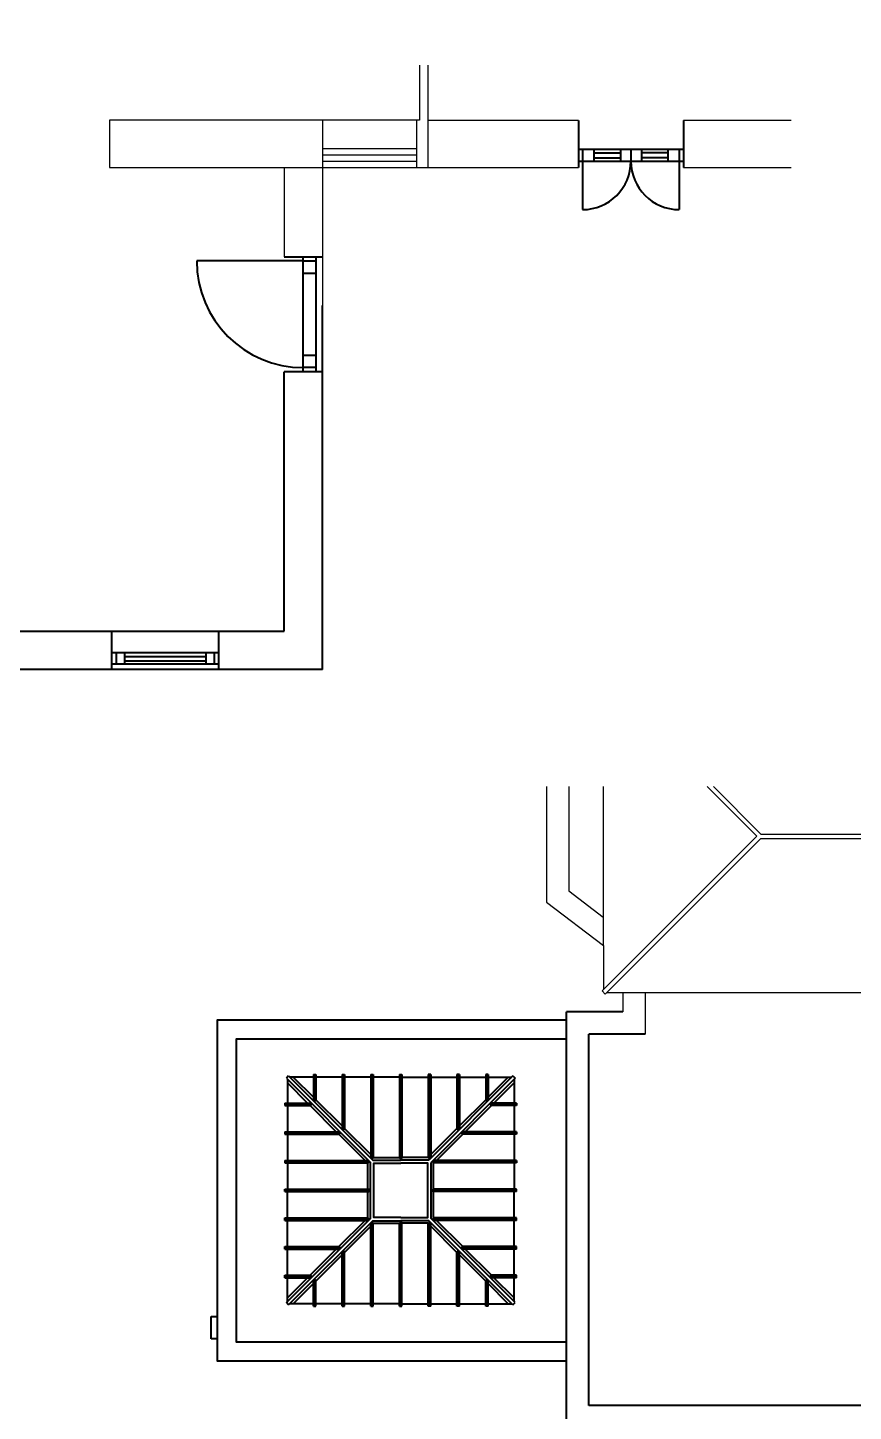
# Model space of a CAD drawing. Header units: millimetres. Extents: x -5841 to 140562, y 1006 to 102310.
# Drawn here: x 23013 to 29485, y 6497 to 17343 of the extents above; entities that cross this region are included whole.
import ezdxf

# ---------------------------------------------------------------- set-up
doc = ezdxf.new("R2010")
doc.units = ezdxf.units.MM
doc.header["$LTSCALE"] = 10
doc.layers.add('CONCEPT HOUSE', color=7, linetype='Continuous')
doc.layers.add('PDF17_0', color=7, linetype='Continuous')
doc.styles.add('1-20', font='romans.shx', dxfattribs={"width": 0.8, "height": 35})
doc.styles.get("Standard").update_dxf_attribs({"font": 'arial.ttf'})
doc.dimstyles.new('1-20', dxfattribs={"dimtxt": 35, "dimasz": 40, "dimexe": 40, "dimexo": 40, "dimgap": 40, "dimtad": 1, "dimdec": 0, "dimzin": 0, "dimdsep": 46, "dimtxsty": '1-20', "dimblk": 'OBLIQUE', "dimcen": 40, "dimdle": 40, "dimclrd": 251, "dimclre": 251, "dimclrt": 251, "dimadec": 0, "dimazin": 0, "dimtfac": 1, "dimtdec": 0, "dimtix": 1, "dimtmove": 1, "dimatfit": 3, "dimfxl": 1, "dimtolj": 1, "dimtzin": 0, "dimlwd": 25, "dimarcsym": 0})
doc.dimstyles.get("Standard").update_dxf_attribs({"dimtxt": 0.18, "dimasz": 0.18, "dimexe": 0.18, "dimexo": 0.0625, "dimgap": 0.09, "dimtad": 0, "dimtih": 1, "dimtoh": 1, "dimdec": 4, "dimzin": 0, "dimdsep": 46, "dimtxsty": 'Standard', "dimcen": 0.09, "dimadec": 0, "dimazin": 0, "dimtfac": 1, "dimtdec": 4, "dimtofl": 0, "dimtmove": 0, "dimatfit": 3, "dimfxl": 1, "dimtolj": 1, "dimtzin": 0, "dimarcsym": 0})

# ---------------------------------------------------------------- blocks, each defined once
blk = doc.blocks.new('*D')
at = {"color": 0}
for p, q in [((14813.78969444419, 14384.40708646124), (14813.78969444419, 14508.18987545508)), ((14813.78969444419, 14508.00987545508), (15071.77605434405, 14508.00987545508)), ((15073.00415250356, 14508.00987545508), (15330.99051240343, 14508.00987545508)), ((15330.99051240343, 14384.40708646124), (15330.99051240343, 14508.18987545508))]:
    blk.add_line(p, q, dxfattribs=at)
for points in [[(14813.78969444419, 14508.00987545508), (14813.96969444419, 14507.97987545508), (14813.96969444419, 14508.03987545508)], [(15330.99051240343, 14508.00987545508), (15330.81051240343, 14508.03987545508), (15330.81051240343, 14507.97987545508)]]:
    blk.add_solid(points, dxfattribs=at)
at = {"layer": 'CONCEPT HOUSE', "color": 0}
for p, q in [((63893.61280026994, 65649.68691720162), (62747.20868412228, 65649.68691720162)), ((62773.06654849854, 65663.82905282534), (62801.35081974601, 65635.54478157789)), ((62787.20868412228, 65689.68691720162), (62787.20868412228, 58835.10169088567)), ((62787.20868412228, 62262.39430404364), (62670.62273596399, 62535.31863942188)), ((63893.61280027046, 58875.10169088567), (62747.20868412228, 58875.10169088567)), ((62773.06654849854, 58889.2438265094), (62801.35081974601, 58860.95955526194)), ((11738.78969444419, 15659.95344177789), (12011.71402982251, 15776.59054955415)), ((14453.78969444419, 15659.95344177789), (9023.789694444189, 15659.95344177789)), ((9049.647558820458, 15645.81130615416), (9077.93183006792, 15674.09557740162)), ((9063.789694444189, 15243.48064260434), (9063.789694444189, 15699.95344177789)), ((14399.64755882046, 15645.81130615416), (14427.93183006792, 15674.09557740162)), ((14413.78969444419, 15243.48064260434), (14413.78969444419, 15699.95344177789)), ((7253.904249482584, 14134.34458646124), (6767.694565326354, 14134.34458646124)), ((6793.552429702623, 14148.48672208498), (6821.836700950084, 14120.20245083751)), ((6807.694565326354, 14174.34458646124), (6807.694565326354, 8989.344586461244)), ((6807.694565326354, 11581.84458646124), (6691.108617168007, 11854.76892183948)), ((18838.78969444358, 9698.733198686983), (19111.7140298219, 9815.370306463243)), ((15123.78969444419, 9698.733198686983), (22553.78969444297, 9698.733198686983)), ((15149.64755882046, 9684.591063063252), (15177.93183006792, 9712.875334310715)), ((15163.78969444419, 9419.344586461244), (15163.78969444419, 9738.733198686983)), ((22499.64755881924, 9684.591063063252), (22527.9318300667, 9712.875334310715)), ((22513.78969444297, 9338.875108947963), (22513.78969444297, 9738.733198686983)), ((7253.904249482555, 9029.344586461244), (6767.694565326354, 9029.344586461244)), ((6793.552429702623, 9043.486722084976), (6821.836700950084, 9015.202450837513)), ((9463.789694444335, 7725.330008712233), (9463.789694444335, 6738.954319797325)), ((22863.78969444236, 7725.330008712248), (22863.78969444236, 6738.954319797325)), ((16163.78969444335, 6778.954319797325), (16494.94511366625, 6895.591427573585)), ((9423.789694444335, 6778.954319797325), (22903.78969444236, 6778.954319797325)), ((9449.647558820603, 6764.812184173595), (9477.931830068066, 6793.096455421056)), ((22849.64755881863, 6764.812184173595), (22877.93183006609, 6793.096455421056))]:
    blk.add_line(p, q, dxfattribs=at)
at = {"color": 0, "insert": (15072.39010342381, 14508.00987545508), "char_height": 0.18, "attachment_point": 5}
blk.add_mtext('517.2008', dxfattribs=at)
at = {"layer": 'CONCEPT HOUSE', "color": 0, "char_height": 150, "attachment_point": 5, "rotation": 90}
for s, insert in [('6775', (62670.62273596399, 62262.39430404356)), ('5105', (6691.108617168007, 11581.84458646116))]:
    blk.add_mtext(s, dxfattribs=dict(at, insert=insert))
at = {"layer": 'CONCEPT HOUSE', "color": 0, "char_height": 150, "attachment_point": 5}
for s, insert in [('5350', (11738.78969444419, 15776.59054955415)), ('7350', (18838.78969444358, 9815.370306463243)), ('13400', (16163.78969444335, 6895.591427573585))]:
    blk.add_mtext(s, dxfattribs=dict(at, insert=insert))
blk = doc.blocks.new('_Oblique')
at = {"color": 0}
blk.add_line((-0.3535533905932737, -0.3535533905932737), (0.3535533905932737, 0.3535533905932737), dxfattribs=at)

msp = doc.modelspace()

# ---------------------------------------------------------------- linework, layer by layer
at = {"layer": 'CONCEPT HOUSE', "color": 140, "ltscale": 10}
for p, q in [((27329.65488840966, 16616.69795253938), (27329.65488840966, 16246.77095098268)), ((28152.96937989397, 16616.69795253938), (28152.96937989397, 16246.77095098268)), ((27329.65488840966, 16390.77095098268), (28152.96937989397, 16390.77095098268)), ((27361.65488840971, 16390.77095098267), (27361.65488840968, 16296.77095098268)), ((27451.65488840971, 16390.77095098264), (27451.65488840968, 16296.77095098265)), ((27659.31213415181, 16390.77095098268), (27659.31213415181, 16296.77095098268)), ((27741.31213415181, 16390.77095098268), (27741.31213415181, 16296.77095098268)), ((27823.31213415181, 16390.77095098268), (27823.31213415181, 16296.77095098268)), ((28030.96937989391, 16390.77095098264), (28030.96937989394, 16296.77095098265)), ((28120.969379894, 16390.77095098267), (28120.96937989394, 16296.77095098268)), ((27329.65488840966, 16296.77095098268), (28152.96937989397, 16296.77095098268)), ((27361.65488840968, 16296.77095098268), (27361.65488840968, 15917.11370524055)), ((27451.65488840974, 16361.81144467984), (27659.31213415187, 16361.81144467984)), ((27451.65488840971, 16323.39656040297), (27659.31213415184, 16323.39656040297)), ((28030.96937989388, 16361.81144467984), (27823.31213415175, 16361.81144467984)), ((28030.96937989391, 16323.39656040297), (27823.31213415178, 16323.39656040297)), ((28120.96937989394, 16296.77095098268), (28120.96937989394, 15917.11370524055)), ((25173.66225818434, 15514.77095098268), (24337.66225818434, 15514.77095098268)), ((25024.27517037187, 15546.77095098268), (25323.66225818428, 15546.77095098268)), ((25173.66225818428, 14646.7709509827), (25173.66225818431, 15546.77095098268)), ((25173.66225818434, 15514.77095098268), (25273.66225818428, 15514.77095098268)), ((25273.66225818428, 14646.7709509827), (25273.66225818428, 15546.77095098268)), ((25173.66225818434, 15419.77095098268), (25273.66225818428, 15419.77095098268)), ((25323.66225818428, 12312.77095098268), (25323.66225818428, 15164.96329483313)), ((25273.66225818428, 14773.7709509827), (25173.66225818431, 14773.7709509827)), ((25024.27517037187, 12612.15803879521), (25024.27517037175, 14646.77095098271)), ((25323.66225818428, 14646.7709509827), (25024.27517037175, 14646.77095098271)), ((25273.66225818428, 14678.7709509827), (25173.66225818431, 14678.7709509827)), ((22863.07463022543, 12612.15803879521), (25024.27517037187, 12612.15803879521)), ((23673.66225818417, 12312.77095098268), (23673.66225818417, 12612.15803879521)), ((24512.66225818428, 12312.77095098268), (24512.66225818428, 12612.15803879521)), ((23708.52967647999, 12352.66879895142), (23708.52967647999, 12442.46449488895)), ((23773.52967647999, 12352.66879895142), (23773.52967647999, 12442.46449488895)), ((24412.5296764801, 12352.66879895142), (24412.5296764801, 12442.46449488895)), ((24477.5296764801, 12352.66879895142), (24477.5296764801, 12442.46449488895)), ((25323.66225818428, 12312.77095098268), (24512.66225818428, 12312.77095098268)), ((27677.67697585156, 9629.715834173126), (27237.57656687193, 9629.715834173126)), ((27237.57656687187, 9329.715834173126), (27237.57656687193, 9629.715834173126)), ((27852.67697585156, 9454.715834173126), (27412.57656687195, 9454.715834173126)), ((27412.57656687193, 6542.215834173126), (27412.57656687193, 9454.715834173126)), ((27237.57656687193, 6367.215834173126), (27237.57656687193, 9329.715834173068)), ((25058.19535980388, 9125.55466893797), (25040.5176902742, 9107.876999408283)), ((25058.19535980388, 9125.55466893797), (25717.78419456873, 8465.965834173126)), ((25253.10652503904, 9136.715834173126), (25253.10652503898, 8939.927774950265)), ((25253.10652503904, 9136.715834173126), (25272.10652503904, 9136.715834173126)), ((25262.60652503904, 9136.715834173126), (25262.60652503904, 8930.65129321946)), ((25272.10652503904, 9136.715834173126), (25272.10652503904, 8939.927774950207)), ((25478.10652503904, 9136.715834173126), (25478.10652503898, 8714.47535270422)), ((25478.10652503904, 9136.715834173126), (25497.10652503904, 9136.715834173126)), ((25487.60652503904, 9136.715834173126), (25487.60652503904, 8705.19887097324)), ((25497.10652503904, 9136.715834173126), (25497.10652503904, 8714.475352703521)), ((25703.10652503904, 9136.715834173126), (25703.10652503898, 8489.927774950673)), ((25703.10652503904, 9136.715834173126), (25722.10652503904, 9136.715834173126)), ((25712.60652503904, 9136.715834173126), (25712.60652503904, 8480.65129321946)), ((25722.10652503904, 9136.715834173126), (25722.10652503904, 8489.927774950207)), ((25928.10652503904, 9136.715834173126), (25928.10652503898, 8485.513411927197)), ((25928.10652503904, 9136.715834173126), (25947.10652503968, 9136.715834173126)), ((25937.60652503939, 9136.715834173126), (25937.60652503939, 8476.236930195868)), ((25947.10652503968, 9136.715834173126), (25947.10652503974, 8485.513411927197)), ((26153.10652503968, 9136.715834173126), (26153.10652503968, 8489.927774950207)), ((26172.10652503968, 9136.715834173126), (26153.10652503968, 9136.715834173126)), ((26817.01769027489, 9125.55466893797), (26157.42885551005, 8465.965834173126)), ((26162.60652503968, 9136.715834173126), (26162.60652503968, 8480.65129321946)), ((26172.10652503968, 9136.715834173126), (26172.10652503974, 8489.927774950673)), ((26378.10652503968, 9136.715834173126), (26378.10652503974, 8714.475352703521)), ((26397.10652503968, 9136.715834173126), (26378.10652503968, 9136.715834173126)), ((26387.60652503968, 9136.715834173126), (26387.60652503974, 8705.19887097324)), ((26397.10652503968, 9136.715834173126), (26397.10652503974, 8714.47535270422)), ((26603.10652503968, 9136.715834173126), (26603.10652503968, 8939.927774950207)), ((26622.10652503968, 9136.715834173126), (26603.10652503968, 9136.715834173126)), ((26612.60652503968, 9136.715834173126), (26612.60652503968, 8930.65129321946)), ((26622.10652503968, 9136.715834173126), (26622.10652503974, 8939.927774950265)), ((26817.01769027489, 9125.55466893797), (26834.69535980452, 9107.876999408283)), ((25040.5176902742, 9107.876999408283), (25700.10652503904, 8448.288164643382)), ((25049.35652503904, 9099.03816464344), (25049.35652503904, 8912.965834173126)), ((26834.69535980452, 9107.876999408283), (26175.10652503968, 8448.288164643382)), ((26825.85652503968, 9099.03816464344), (26825.85652503974, 8912.965834173126)), ((25029.35652503904, 8912.965834173126), (25226.1445842619, 8912.965834173126)), ((25029.35652503904, 8912.965834173126), (25029.35652503904, 8893.965834173126)), ((25029.35652503904, 8903.465834173126), (25235.6445842619, 8903.465834173126)), ((26845.85652503968, 8903.465834173126), (26639.56846581682, 8903.465834173126)), ((26845.85652503968, 8912.965834173126), (26649.06846581682, 8912.965834173126)), ((26845.85652503968, 8912.965834173126), (26845.85652503968, 8893.965834173126)), ((25029.35652503904, 8893.965834173126), (25226.1445842619, 8893.965834173126)), ((25049.35652503904, 8893.965834173126), (25049.35652503904, 8687.965834173126)), ((26845.85652503968, 8893.965834173126), (26649.06846581682, 8893.965834173126)), ((26825.85652503974, 8893.965834173126), (26825.85652503968, 8687.965834173126)), ((25029.35652503904, 8687.965834173126), (25451.16496437151, 8687.965834173126)), ((25029.35652503904, 8687.965834173126), (25029.35652503904, 8668.965834173126)), ((25029.35652503904, 8678.465834173126), (25460.66496437151, 8678.465834173126)), ((26845.85652503968, 8678.465834173126), (26414.54808570721, 8678.465834173126)), ((26845.85652503968, 8687.965834173126), (26424.04808570721, 8687.965834173126)), ((26845.85652503968, 8687.965834173126), (26845.85652503968, 8668.965834173126)), ((25029.35652503904, 8668.965834173126), (25451.16496437151, 8668.965834173126)), ((25049.35652503904, 8668.965834173126), (25049.35652503904, 8462.965834173126)), ((26845.85652503968, 8668.965834173126), (26424.04808570721, 8668.965834173126)), ((26825.85652503968, 8668.965834173126), (26825.85652503968, 8462.965834173126)), ((25029.35652503904, 8462.965834173126), (25676.14472136847, 8462.965834173126)), ((25029.35652503904, 8462.965834173126), (25029.35652503904, 8443.965834173126)), ((25717.78419456867, 8465.965834173126), (25937.60652503904, 8465.965834173126)), ((26157.42885551005, 8465.965834173126), (25937.60652503968, 8465.965834173126)), ((26845.85652503968, 8462.965834173126), (26199.0683287103, 8462.965834173126)), ((26845.85652503968, 8462.965834173126), (26845.85652503968, 8443.965834173126)), ((25029.35652503904, 8453.465834173126), (25685.64472136847, 8453.465834173126)), ((25029.35652503904, 8443.965834173126), (25676.14472136847, 8443.965834173126)), ((25049.35652503904, 8443.965834173126), (25049.35652503904, 8237.965834173126)), ((26845.85652503968, 8453.465834173126), (26189.5683287103, 8453.465834173126)), ((26845.85652503968, 8443.965834173126), (26199.0683287103, 8443.965834173126)), ((26825.85652503968, 8443.965834173126), (26825.85652503968, 8237.965834173126)), ((25029.40388008326, 8237.965834173126), (25681.17890540019, 8237.965834173126)), ((25029.40388008326, 8218.965834173126), (25029.40388008326, 8237.965834173126)), ((25029.40388008326, 8228.465834173126), (25690.67890540019, 8228.465834173126)), ((25029.40388008326, 8218.965834173126), (25681.17890540019, 8218.965834173126)), ((25049.35652503904, 8012.965834173126), (25049.35652503904, 8218.965834173126)), ((26845.80916999545, 8228.465834173126), (26184.53414467859, 8228.465834173126)), ((26845.80916999545, 8237.965834173126), (26194.03414467859, 8237.965834173126)), ((26845.80916999545, 8218.965834173126), (26194.03414467859, 8218.965834173126)), ((26825.85652503968, 8012.965834173126), (26825.85652503968, 8218.965834173126)), ((26845.80916999545, 8218.965834173126), (26845.80916999545, 8237.965834173126)), ((25029.35652503904, 8012.965834173126), (25676.14472136847, 8012.965834173126)), ((25029.35652503904, 7993.965834173126), (25029.35652503904, 8012.965834173126)), ((25029.35652503904, 8003.465834173126), (25685.64472136847, 8003.465834173126)), ((25029.35652503904, 7993.965834173126), (25676.14472136847, 7993.965834173126)), ((25049.35652503904, 7787.965834173126), (25049.35652503904, 7993.965834173126)), ((25703.10652503904, 7320.215834173126), (25703.10652503898, 7967.003893395522)), ((25712.60652503904, 7320.215834173126), (25712.60652503904, 7976.280375126793)), ((25722.10652503904, 7320.215834173126), (25722.10652503904, 7967.003893395988)), ((25928.10652503904, 7320.215834173126), (25928.10652503898, 7971.418256419056)), ((25937.60652503939, 7320.215834173126), (25937.60652503939, 7980.694738150327)), ((25947.10652503968, 7320.215834173126), (25947.10652503974, 7971.418256419056)), ((26153.10652503968, 7320.215834173126), (26153.10652503968, 7967.003893395988)), ((26162.60652503968, 7320.215834173126), (26162.60652503968, 7976.280375126793)), ((26172.10652503968, 7320.215834173126), (26172.10652503974, 7967.003893395522)), ((26845.85652503968, 8003.465834173126), (26189.5683287103, 8003.465834173126)), ((26845.85652503968, 8012.965834173126), (26199.0683287103, 8012.965834173126)), ((26845.85652503968, 7993.965834173126), (26199.0683287103, 7993.965834173126)), ((26825.85652503968, 7787.965834173126), (26825.85652503968, 7993.965834173126)), ((26845.85652503968, 7993.965834173126), (26845.85652503968, 8012.965834173126)), ((25029.35652503904, 7787.965834173126), (25451.16496437151, 7787.965834173126)), ((25029.35652503904, 7768.965834173126), (25029.35652503904, 7787.965834173126)), ((25029.35652503904, 7778.465834173126), (25460.66496437151, 7778.465834173126)), ((25029.35652503904, 7768.965834173126), (25451.16496437151, 7768.965834173126)), ((25049.35652503904, 7562.965834173126), (25049.35652503904, 7768.965834173126)), ((25478.10652503904, 7320.215834173126), (25478.10652503898, 7742.456315641975)), ((25487.60652503904, 7320.215834173126), (25487.60652503904, 7751.732797373013)), ((25497.10652503904, 7320.215834173126), (25497.10652503904, 7742.456315642732)), ((26378.10652503968, 7320.215834173126), (26378.10652503974, 7742.456315642732)), ((26387.60652503968, 7320.215834173126), (26387.60652503974, 7751.732797373013)), ((26397.10652503968, 7320.215834173126), (26397.10652503974, 7742.456315641975)), ((26845.85652503968, 7778.465834173126), (26414.54808570721, 7778.465834173126)), ((26845.85652503968, 7787.965834173126), (26424.04808570721, 7787.965834173126)), ((26845.85652503968, 7768.965834173126), (26424.04808570721, 7768.965834173126)), ((26825.85652503968, 7562.965834173126), (26825.85652503968, 7768.965834173126)), ((26845.85652503968, 7768.965834173126), (26845.85652503968, 7787.965834173126)), ((25029.35652503904, 7562.965834173126), (25226.1445842619, 7562.965834173126)), ((25029.35652503904, 7543.965834173126), (25029.35652503904, 7562.965834173126)), ((25029.35652503904, 7553.465834173126), (25235.6445842619, 7553.465834173126)), ((25029.35652503904, 7543.965834173126), (25226.1445842619, 7543.965834173126)), ((25049.35652503904, 7357.893503702813), (25049.35652503904, 7543.965834173126)), ((25253.10652503904, 7320.215834173126), (25253.10652503898, 7517.003893395929)), ((25262.60652503904, 7320.215834173126), (25262.60652503904, 7526.280375126793)), ((25272.10652503904, 7320.215834173126), (25272.10652503904, 7517.003893395988)), ((26603.10652503968, 7320.215834173126), (26603.10652503968, 7517.003893395988)), ((26612.60652503968, 7320.215834173126), (26612.60652503968, 7526.280375126793)), ((26622.10652503968, 7320.215834173126), (26622.10652503974, 7517.003893395929)), ((26845.85652503968, 7553.465834173126), (26639.56846581682, 7553.465834173126)), ((26845.85652503968, 7562.965834173126), (26649.06846581682, 7562.965834173126)), ((26845.85652503968, 7543.965834173126), (26649.06846581682, 7543.965834173126)), ((26825.85652503968, 7357.893503702813), (26825.85652503968, 7543.965834173126)), ((26845.85652503968, 7543.965834173126), (26845.85652503968, 7562.965834173126)), ((25058.19535980388, 7331.376999408283), (25040.5176902742, 7349.05466893797)), ((25253.10652503904, 7320.215834173126), (25272.10652503904, 7320.215834173126)), ((25478.10652503904, 7320.215834173126), (25497.10652503904, 7320.215834173126)), ((25703.10652503904, 7320.215834173126), (25722.10652503904, 7320.215834173126)), ((25928.10652503904, 7320.215834173126), (25947.10652503968, 7320.215834173126)), ((26172.10652503968, 7320.215834173126), (26153.10652503968, 7320.215834173126)), ((26397.10652503968, 7320.215834173126), (26378.10652503968, 7320.215834173126)), ((26622.10652503968, 7320.215834173126), (26603.10652503968, 7320.215834173126)), ((26817.01769027489, 7331.376999408283), (26834.69535980452, 7349.05466893797)), ((24450.07656687193, 7064.715834173126), (24450.07656687193, 7239.715834173126)), ((24450.07656687193, 7239.715834173126), (24500.57656687193, 7239.715834173126)), ((24500.57656687193, 7064.715834173126), (24450.07656687193, 7064.715834173126)), ((31087.57656687111, 6542.215834173126), (27412.57656687193, 6542.215834173126))]:
    msp.add_line(p, q, dxfattribs=at)
for points in [[(24512.66225818428, 12442.46449488895), (23673.66225818417, 12442.46449488895)], [(24412.5296764801, 12410.46449488895), (23773.52967647999, 12410.46449488895)], [(24412.5296764801, 12378.46449488895), (23773.52967647999, 12378.46449488895)], [(24512.66225818428, 12312.77095098268), (22513.78969444416, 12312.77095098268)], [(24512.66225818428, 12352.66879895142), (23673.66225818417, 12352.66879895142)], [(27237.57656687193, 6890.215834173126), (24500.57656687193, 6890.215834173126), (24500.57656687193, 9566.715834173126), (27237.57656687187, 9566.715834173126)], [(27237.57656687193, 7040.215834173126), (24650.57656687193, 7040.215834173126), (24650.57656687193, 9416.715834173126), (27237.57656687187, 9416.715834173126)], [(25253.10652503904, 9116.715834173126), (25067.03419456867, 9116.715834173126)], [(25095.31846581618, 9116.715834173068), (25253.10652503898, 8958.927774950265)], [(25478.10652503904, 9116.715834173126), (25272.10652503904, 9116.715834173126)], [(25703.10652503904, 9116.715834173126), (25497.10652503904, 9116.715834173126)], [(25928.10652503904, 9116.715834173126), (25722.10652503904, 9116.715834173126)], [(25947.10652503968, 9116.715834173126), (26153.10652503968, 9116.715834173126)], [(26172.10652503968, 9116.715834173126), (26378.10652503968, 9116.715834173126)], [(26397.10652503968, 9116.715834173126), (26603.10652503968, 9116.715834173126)], [(26622.10652503968, 9116.715834173126), (26808.17885551005, 9116.715834173126)], [(26779.8945842626, 9116.715834173068), (26622.10652503974, 8958.927774950265)], [(25049.35652503904, 9070.753893395988), (25207.1445842619, 8912.965834173126)], [(26825.85652503968, 9070.753893395988), (26668.06846581682, 8912.965834173126)], [(25272.10652503904, 8939.927774950207), (25478.10652503898, 8733.927774950265)], [(26603.10652503968, 8939.927774950207), (26397.10652503974, 8733.927774950265)], [(25226.1445842619, 8893.965834173126), (25432.1445842619, 8687.965834173126)], [(26649.06846581682, 8893.965834173126), (26443.06846581682, 8687.965834173126)], [(25441.6445842619, 8678.465834173126), (25441.66498627901, 8678.445432156019)], [(25497.10652503904, 8714.927774950265), (25703.10652503898, 8508.927774950265)], [(26378.10652503974, 8714.927774950265), (26172.10652503974, 8508.927774950265)], [(26433.56846581682, 8678.465834173126), (26433.54806379971, 8678.445432156019)], [(25451.1445623544, 8668.965856080627), (25657.1445842619, 8462.965834173126)], [(26424.06848772438, 8668.965856080627), (26218.06846581682, 8462.965834173126)], [(25722.10652503904, 8489.927774950207), (25726.06846581618, 8485.965834173126), (25928.10652503898, 8485.965834173126)], [(26153.10652503968, 8489.927774950207), (26149.1445842626, 8485.965834173126), (25947.10652503974, 8485.965834173126)], [(25040.5176902742, 7349.05466893797), (25700.10652503904, 8008.643503702813), (25700.10652503904, 8448.288164643382)], [(25680.10652503904, 8237.965834173126), (25680.10652503904, 8444.831361886041)], [(25937.60652503904, 8015.965834173126), (25725.10652503904, 8015.965834173126), (25725.10652503904, 8440.965834173126), (25937.60652503904, 8440.965834173126)], [(25937.60652503968, 8015.965834173126), (26150.10652503968, 8015.965834173126), (26150.10652503968, 8440.965834173126), (25937.60652503968, 8440.965834173126)], [(26834.69535980452, 7349.05466893797), (26175.10652503968, 8008.643503702813), (26175.10652503968, 8448.288164643382)], [(26195.10652503968, 8237.965834173126), (26195.10652503968, 8444.831361886041)], [(25676.14458426091, 8012.965834172137), (25680.10652503904, 8016.927774950265), (25680.10652503904, 8218.965834173126)], [(26199.06846581781, 8012.965834172137), (26195.10652503968, 8016.927774950265), (26195.10652503968, 8218.965834173126)], [(25058.19535980388, 7331.376999408283), (25717.78419456873, 7990.965834173126), (25937.60652503904, 7990.965834173126)], [(25451.1445623544, 7787.965812265567), (25657.1445842619, 7993.965834173126)], [(25497.10652503904, 7742.003893395988), (25703.10652503898, 7948.003893395929)], [(25722.10652503904, 7967.003893395988), (25726.06846581618, 7970.965834173126), (25928.10652503898, 7970.965834173126)], [(26817.01769027489, 7331.376999408283), (26157.42885551005, 7990.965834173126), (25937.60652503968, 7990.965834173126)], [(26153.10652503968, 7967.003893395988), (26149.1445842626, 7970.965834173126), (25947.10652503974, 7970.965834173126)], [(26378.10652503974, 7742.003893395988), (26172.10652503974, 7948.003893395929)], [(26424.06848772438, 7787.965812265567), (26218.06846581682, 7993.965834173126)], [(25226.1445842619, 7562.965834173126), (25432.1445842619, 7768.965834173126)], [(25272.10652503904, 7517.003893395988), (25478.10652503898, 7723.003893395929)], [(25441.6445842619, 7778.465834173126), (25441.66498627901, 7778.486236190234)], [(26603.10652503968, 7517.003893395988), (26397.10652503974, 7723.003893395929)], [(26433.56846581682, 7778.465834173126), (26433.54806379971, 7778.486236190234)], [(26649.06846581682, 7562.965834173126), (26443.06846581682, 7768.965834173126)], [(25049.35652503904, 7386.177774950207), (25207.1445842619, 7543.965834173126)], [(25095.31846581618, 7340.215834173126), (25253.10652503898, 7498.003893395929)], [(26779.8945842626, 7340.215834173126), (26622.10652503974, 7498.003893395929)], [(26825.85652503968, 7386.177774950207), (26668.06846581682, 7543.965834173126)], [(25253.10652503904, 7340.215834173126), (25067.03419456867, 7340.215834173126)], [(25478.10652503904, 7340.215834173126), (25272.10652503904, 7340.215834173126)], [(25703.10652503904, 7340.215834173126), (25497.10652503904, 7340.215834173126)], [(25928.10652503904, 7340.215834173126), (25722.10652503904, 7340.215834173126)], [(25947.10652503968, 7340.215834173126), (26153.10652503968, 7340.215834173126)], [(26172.10652503968, 7340.215834173126), (26378.10652503968, 7340.215834173126)], [(26397.10652503968, 7340.215834173126), (26603.10652503968, 7340.215834173126)], [(26622.10652503968, 7340.215834173126), (26808.17885551005, 7340.215834173126)]]:
    msp.add_lwpolyline(points, dxfattribs=at)
for centre, radius, start, end in [((27361.65488840968, 16296.77095098268), 379.657245742128, 270, 0), ((28120.96937989394, 16296.77095098268), 379.657245742128, 180, 270), ((25173.66225818431, 15514.77095098265), 835.9999999999563, 180, 269.999999999998), ((25226.1445842619, 8903.465834173126), 9.500000000001819, 269.8769525934343, 90), ((25262.60652503904, 8940.153986073143), 9.502692853728156, 178.635948020044, 1.364051979956007), ((26612.60652503974, 8940.153986073143), 9.502692853728156, 178.635948020044, 1.364051979956007), ((26649.06846581682, 8903.465834173126), 9.500000000001819, 90, 270.1230474065657), ((25451.16496437151, 8678.465834173126), 9.500000000001819, 180, 180.1230474065655), ((25451.16496437151, 8678.465834173126), 9.500000000001819, 269.8769525934343, 90), ((25487.60652503904, 8714.70156382698), 9.502692853728156, 178.635948020044, 1.364051979956007), ((26387.60652503974, 8714.70156382698), 9.502692853728156, 178.635948020044, 1.364051979956007), ((26424.04808570721, 8678.465834173126), 9.500000000001819, 90, 270.1230474065657), ((26424.04808570721, 8678.465834173126), 9.500000000001819, 359.8769525934345, 0), ((25676.14472136847, 8453.465834173126), 9.500000000001819, 269.8769525934343, 90), ((25712.60652503904, 8490.153986073143), 9.502692853728156, 178.635948020044, 1.364051979956007), ((25937.60652503904, 8485.739623049667), 9.502692853728156, 178.635948020044, 1.364051979956007), ((26162.60652503974, 8490.153986073143), 9.502692853728156, 178.635948020044, 1.364051979956007), ((26199.0683287103, 8453.465834173126), 9.500000000001819, 90, 270.1230474065657), ((25681.17890540019, 8228.465834173126), 9.500000000001819, 270, 90.12304740656572), ((26194.03414467859, 8228.465834173126), 9.500000000001819, 89.87695259343431, 270), ((25676.14472136847, 8003.465834173126), 9.500000000001819, 270, 90.12304740656572), ((25712.60652503904, 7966.77768227311), 9.502692853728156, 358.635948020044, 181.364051979956), ((25937.60652503904, 7971.192045296586), 9.502692853728156, 358.635948020044, 181.364051979956), ((26162.60652503974, 7966.77768227311), 9.502692853728156, 358.635948020044, 181.364051979956), ((26199.0683287103, 8003.465834173126), 9.500000000001819, 89.87695259343431, 270), ((25451.16496437151, 7778.465834173126), 9.500000000001819, 179.8769525934345, 180), ((25451.16496437151, 7778.465834173126), 9.500000000001819, 270, 90.12304740656572), ((25487.60652503904, 7742.230104519273), 9.502692853728156, 358.635948020044, 181.364051979956), ((26387.60652503974, 7742.230104519273), 9.502692853728156, 358.635948020044, 181.364051979956), ((26424.04808570721, 7778.465834173126), 9.500000000001819, 89.87695259343431, 270), ((26424.04808570721, 7778.465834173126), 9.500000000001819, 0, 0.1230474065655211), ((25226.1445842619, 7553.465834173126), 9.500000000001819, 270, 90.12304740656572), ((25262.60652503904, 7516.77768227311), 9.502692853728156, 358.635948020044, 181.364051979956), ((26612.60652503974, 7516.77768227311), 9.502692853728156, 358.635948020044, 181.364051979956), ((26649.06846581682, 7553.465834173126), 9.500000000001819, 89.87695259343431, 270)]:
    msp.add_arc(centre, radius, start, end, dxfattribs=at)
at = {"layer": 'PDF17_0', "color": 140, "lineweight": 0}
for p, q in [((27524.55836035349, 11394.09437721751), (27524.55836035349, 10151.64061451941)), ((28759.76195005098, 11022.05207103099), (30037.38279790469, 11022.05207103099)), ((28759.76195005098, 10987.05207103099), (30037.38279790469, 10987.05207103099)), ((27527.67697585156, 10149.27177069166), (27527.67697585156, 9804.464571514676)), ((27540.0513445223, 9767.341465502323), (27515.30260718075, 9792.09020284393)), ((27552.42571319305, 9779.715834173126), (31087.57656687198, 9779.715834173126)), ((27677.67697585156, 9779.715834173126), (27677.67697585156, 9629.715834173126)), ((27852.67697585156, 9779.715834173126), (27852.67697585156, 9454.715834173126))]:
    msp.add_line(p, q, dxfattribs=at)
for points in [[(26084.60443970771, 17050.65863309817), (26084.60443970771, 16617.88619525025), (25323.66225818428, 16617.88619525025)], [(25323.66225818428, 16246.77095098268), (26153.21398066473, 16246.77095098268), (26153.21398066473, 17050.65863309817)], [(25323.66225818428, 16617.88619525025), (23655.2029667293, 16617.88619525025), (23655.2029667293, 16246.77095098268), (25323.66225818428, 16246.77095098268)], [(25323.66225818428, 16617.88619525025), (25323.66225818428, 15164.96329483313)], [(26062.77413122135, 16246.77095098268), (26062.77413122135, 16617.88619525025)], [(27329.65488840966, 16616.69795253938), (26153.21398066473, 16616.69795253938)], [(28997.55653475993, 16616.69795253938), (28152.96937989397, 16616.69795253938)], [(25323.66225818428, 16396.46449488889), (26062.77413122135, 16396.46449488889)], [(25323.66225818428, 16346.56664692015), (26062.77413122135, 16346.56664692015)], [(25323.66225818428, 16296.66879895142), (26062.77413122135, 16296.66879895142)], [(25024.27517037187, 16246.77095098268), (25024.27517037187, 15546.77095098268)], [(26153.21398066473, 16246.77095098268), (27329.65488840966, 16246.77095098268)], [(28152.96937989397, 16246.77095098268), (28997.55653475993, 16246.77095098268)], [(27080.15565188185, 11394.09437721757), (27080.15565188185, 10489.20085997872), (27527.67697585156, 10149.27177069166)], [(27255.15565188185, 11394.09437721757), (27255.15565188185, 10576.03422259998), (27524.55836035349, 10371.400806409)], [(28338.2221691813, 11394.09437721757), (28727.76447536788, 11004.55207103099), (27515.30260718075, 9792.09020284393)], [(28387.71964386434, 11394.09437721757), (28759.76195005098, 11022.05207103099)], [(28759.76195005098, 10987.05207103099), (27540.0513445223, 9767.341465502323)]]:
    msp.add_lwpolyline(points, dxfattribs=at)

# ---------------------------------------------------------------- dimensions: what is measured, and where the dimension line sits
at = {"color": 140, "ltscale": 10}
dim = msp.add_linear_dim(base=(15255.22876503504, 14508.00987545508), p1=(14813.78969444419, 14384.34458646124), p2=(15330.99051240343, 14384.34458646124), dimstyle='Standard', override={"dimpost": '<>'}, dxfattribs=at)
dim.commit()
dim.dimension.update_dxf_attribs({"geometry": '*D', "text_midpoint": (15072.39010342381, 14508.00987545508), "dimtype": 128})
at = {"layer": 'CONCEPT HOUSE', "color": 140, "ltscale": 10}
for base, p1, p2, middle in [((9063.789694444189, 15659.95344177789), (14413.78969444419, 15203.48064260434), (9063.789694444189, 15203.48064260434), (11738.78969444419, 15776.59054955415)), ((22513.78969444297, 9698.733198686983), (15163.78969444419, 9379.344586461244), (22513.78969444297, 9298.875108947963), (18838.78969444358, 9815.370306463243)), ((22863.78969444236, 6778.954319797325), (9463.789694444335, 7765.330008712233), (22863.78969444236, 7765.330008712248), (16163.78969444335, 6895.591427573585))]:
    dim = msp.add_linear_dim(base=base, p1=p1, p2=p2, dimstyle='1-20', override={"dimtxt": 150, "dimpost": '<>', "dimtxsty": 'Standard'}, dxfattribs=at)
    dim.commit()
    dim.dimension.update_dxf_attribs({"geometry": '*D', "text_midpoint": middle})
dim = msp.add_linear_dim(base=(6807.694565326354, 9029.344586461186), p1=(7293.904249482584, 14134.34458646124), p2=(7293.904249482555, 9029.344586461244), angle=90, dimstyle='1-20', override={"dimtxt": 150, "dimpost": '<>', "dimtxsty": 'Standard'}, dxfattribs=at)
dim.commit()
dim.dimension.update_dxf_attribs({"geometry": '*D', "text_midpoint": (6691.108617168007, 11581.84458646116)})
at = {"layer": 'CONCEPT HOUSE', "color": 6, "ltscale": 10}
dim = msp.add_linear_dim(base=(62787.20868412228, 58875.10169088567), p1=(63933.61280026994, 65649.68691720162), p2=(63933.61280027046, 58875.10169088567), angle=90, dimstyle='1-20', override={"dimtxt": 150, "dimpost": '<>', "dimtxsty": 'Standard'}, dxfattribs=at)
dim.commit()
dim.dimension.update_dxf_attribs({"geometry": '*D', "text_midpoint": (62670.62273596399, 62262.39430404356)})

doc.saveas('drawing.dxf')
